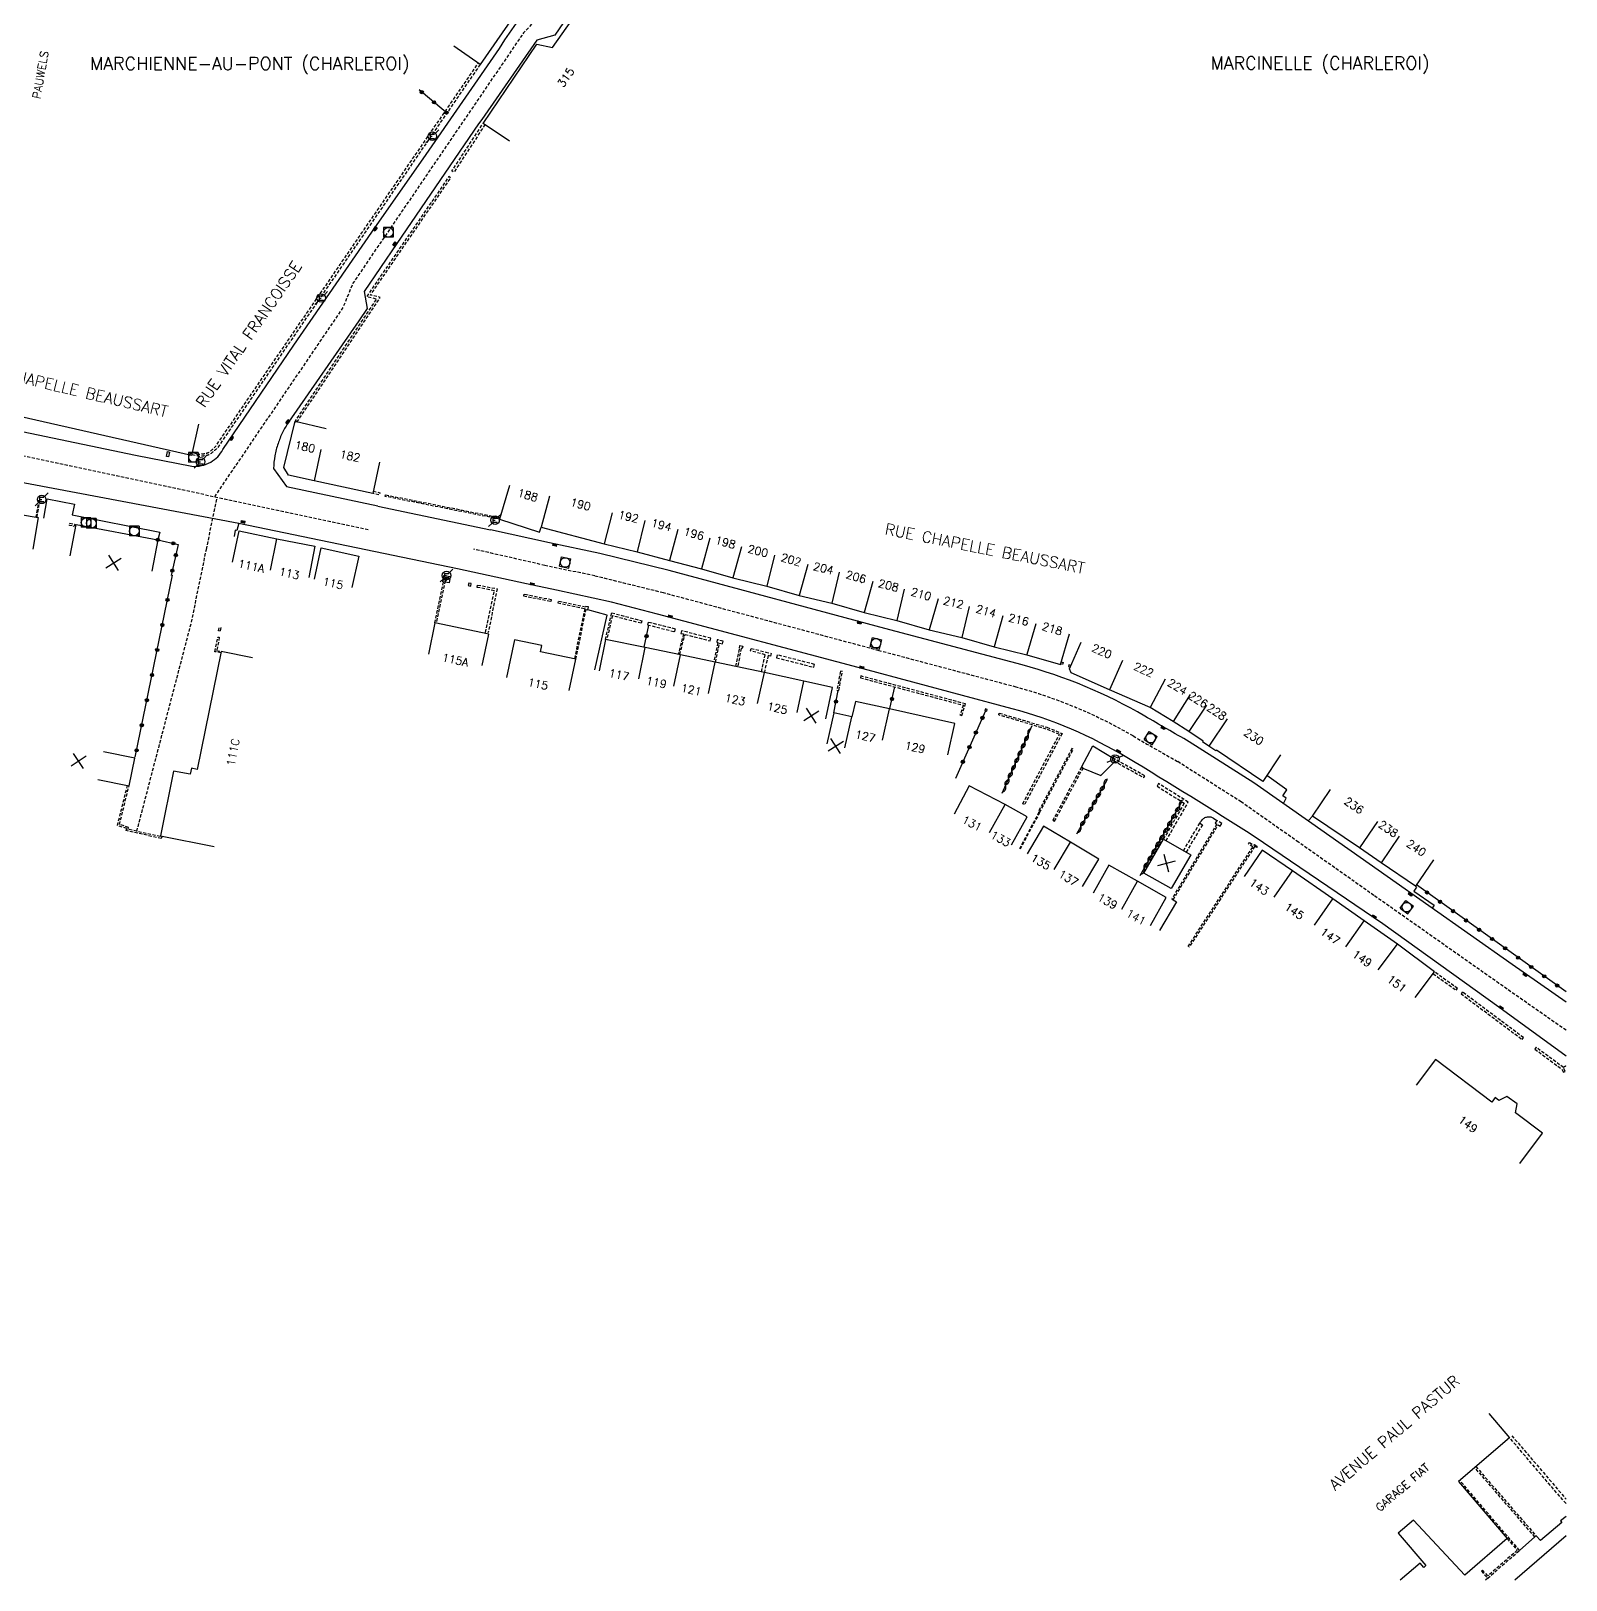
# Model space of a CAD drawing. Header units: millimetres. Extents: x 153000 to 154000, y 121000 to 121988.
# Drawn here: x 153760.2 to 154000, y 121000 to 121241.9 of the extents above; entities that cross this region are included whole.
import ezdxf
from ezdxf.enums import TextEntityAlignment as Align

# ---------------------------------------------------------------- set-up
doc = ezdxf.new("R2010")
doc.units = ezdxf.units.MM
doc.linetypes.add('DASHED', pattern=[0.75, 0.5, -0.25])
doc.layers.get('0').update_dxf_attribs({"linetype": 'CONTINUOUS'})
for name, color, linetype in [('W0001', 6, 'DASHED'), ('W0008', 7, 'CONTINUOUS'), ('W0017', 7, 'CONTINUOUS'), ('W0100', 7, 'CONTINUOUS'), ('W0112', 1, 'DASHED'), ('W0211', 2, 'CONTINUOUS'), ('W0310', 3, 'CONTINUOUS'), ('W0322', 7, 'CONTINUOUS'), ('W0334', 7, 'CONTINUOUS'), ('W0400', 7, 'CONTINUOUS'), ('W0420', 7, 'CONTINUOUS'), ('W0471', 7, 'CONTINUOUS'), ('W0980', 7, 'CONTINUOUS'), ('W0984', 7, 'CONTINUOUS'), ('W0989', 7, 'CONTINUOUS'), ('W0991', 7, 'CONTINUOUS'), ('W1102', 7, 'CONTINUOUS')]:
    doc.layers.add(name, color=color, linetype=linetype)
doc.styles.get("Standard").update_dxf_attribs({"font": 'romans.shx', "width": 0.85})

# ---------------------------------------------------------------- blocks, each defined once
blk = doc.blocks.new('t991o')
at = {"color": 0, "linetype": 'Continuous'}
for p, q in [((-1, 1), (1, -1)), ((-1, -1), (1, 1))]:
    blk.add_line(p, q, dxfattribs=at)
blk = doc.blocks.new('t322o')
at = {"color": 0, "linetype": 'Continuous'}
for radius in [0.25, 0.15]:
    blk.add_circle((0, 0), radius, dxfattribs=at)
blk = doc.blocks.new('t310o')
at = {"color": 0, "linetype": 'Continuous'}
for centre, start, end in [((-0.5, 0.38), 216.8699, 323.1304), ((0.5, -0.37), 36.8699, 143.1303)]:
    blk.add_arc(centre, 0.625, start, end, dxfattribs=at)
blk = doc.blocks.new('T400')
for p, q in [((-0.15, 0.3), (0.15, 0.3)), ((-0.15, -0.25), (-0.15, 0.3)), ((-0.15, 0.15), (0.15, 0.15)), ((-0.15, 0), (0.15, 0)), ((0.15, 0.3), (0.15, -0.25)), ((-0.15, -0.15), (0.15, -0.15)), ((-0.15, -0.25), (-0.15, -0.3)), ((-0.15, -0.3), (0.15, -0.3)), ((0.15, -0.3), (0.15, -0.25))]:
    blk.add_line(p, q)
blk = doc.blocks.new('T420')
for p, q in [((0.75, 0.75), (-0.75, 0.75)), ((-0.75, 0.75), (-0.75, -0.75)), ((0.75, 0.75), (0.75, -0.75)), ((0.75, -0.75), (-0.75, -0.75))]:
    blk.add_line(p, q)
blk.add_ellipse((0, 0), major_axis=(-0.53, 0.53), ratio=1, start_param=3.926991, end_param=10.210176)
blk = doc.blocks.new('T471')
for p, q in [((-0.333334, 0.333334), (-0.333334, -0.333334)), ((-0.333334, 0.333334), (0.333334, 0.333334)), ((-0.333334, 0), (0, 0)), ((0.500001, 0.500001), (1.000002, 1.000002)), ((-0.500001, -0.500001), (-1.000002, -1.000002)), ((-0.333334, -0.333334), (0.333334, -0.333334))]:
    blk.add_line(p, q)
blk.add_ellipse((0, 0), major_axis=(0.471405, 0.471405), ratio=1, start_param=5.4977871438, end_param=11.780972451)
blk = doc.blocks.new('t112o')
at = {"color": 0, "linetype": 'Continuous'}
for p, q in [((-0.5, 0.5), (0.5, 0.5)), ((-0.5, -0.5), (-0.5, 0.5)), ((0.5, 0.5), (0.5, -0.5)), ((0.5, -0.5), (-0.5, -0.5))]:
    blk.add_line(p, q, dxfattribs=at)

msp = doc.modelspace()

# ---------------------------------------------------------------- linework, layer by layer
at = {"layer": 'W0001', "flags": 128}
for points in [[(153812.9, 121164.01), (153763.7, 121174.53), (153700.06, 121187.91), (153670.99, 121194.55), (153652.34, 121199.36), (153628.05, 121207.27), (153607.13, 121215.36), (153587.25, 121225.28), (153567.5, 121236.37), (153548.93, 121249.08), (153495.98, 121286.98), (153456.96, 121314.41), (153450.35, 121319.76), (153445.21, 121325.64), (153440.72, 121332.85), (153392.46, 121415.94), (153342.32, 121501.73), (153334.81, 121513.8), (153328.32, 121524.57), (153320.88, 121532.78), (153312.24, 121539.92), (153299.86, 121547.35), (153289.5, 121551.76), (153278.56, 121554.93), (153245.38, 121560.12), (153199.29, 121566.83), (153173.86, 121570.64)], [(154000, 121413.85), (153939.9, 121374.06), (153928.39, 121366.29), (153919.5, 121359.45), (153913.28, 121352.16), (153906.35, 121342.25), (153876.1, 121297.31), (153842.94, 121247.72), (153837.14, 121241.6), (153810.5, 121202.52), (153808.96, 121198.74), (153788.85, 121169.15)]]:
    msp.add_lwpolyline(points, dxfattribs=at)
at = {"layer": 'W0001'}
msp.add_lwpolyline([(153776.75, 121116.92), (153785.29, 121149.58), (153787.62, 121160.95), (153789.31, 121169.05)], dxfattribs=at)
msp.add_lwpolyline([(154000, 121085.85), (153989.53, 121093.17), (153969.99, 121106.91), (153958.22, 121115.22), (153949.26, 121121.51), (153939.3, 121127.83, -0.002662), (153932.38, 121131.81, 0.065974), (153914.1, 121139.44), (153892.69, 121145.13), (153859, 121154.16), (153848.29, 121156.8), (153840.5, 121158.45), (153829.42, 121160.97)], format="xyb", dxfattribs=at)
at = {"layer": 'W0008', "flags": 128}
for points in [[(153743.57, 121182.55), (153776.57, 121175.67), (153785.32, 121173.94, 0.077489), (153786.86, 121174.03, 0.077489), (153788.3, 121174.58, 0.069512), (153789.39, 121175.43, 0.069512), (153790.21, 121176.55), (153801.26, 121192.83), (153813.47, 121210.51), (153821.95, 121222.62), (153833.39, 121239.17), (153834.25, 121240.53), (153838.97, 121247.37)], [(153846.88, 121248.38), (153842.07, 121241.25), (153839.24, 121240.46), (153830.66, 121228.1), (153830.11, 121227.4), (153817.39, 121208.74), (153812.24, 121201.24), (153812.73, 121198.55), (153811.43, 121196.66), (153800.43, 121180.8, 0.033209), (153799.51, 121179.19, 0.033209), (153798.81, 121177.48, 0.035495), (153798.32, 121175.56, 0.035495), (153798.1, 121173.59), (153800.12, 121170.8), (153814.39, 121167.73)], [(153735.68, 121147.5), (153740.14, 121171, -0.082122), (153740.75, 121172.27, -0.082122), (153741.73, 121173.27, -0.096174), (153743.21, 121173.96, -0.096174), (153744.85, 121174.05), (153774.45, 121168.47), (153792.68, 121165.07), (153812.51, 121160.95)]]:
    msp.add_lwpolyline(points, format="xyb", dxfattribs=at)
for points in [[(153814.39, 121167.71), (153831.99, 121164.02)], [(153826.85, 121157.93), (153812.5, 121160.89)]]:
    msp.add_lwpolyline(points, dxfattribs=at)
at = {"layer": 'W0008'}
for points in [[(154000, 121090.24), (153991.6, 121096.12), (153972.06, 121109.85), (153960.29, 121118.17), (153951.26, 121124.5), (153941.15, 121130.91, -0.002691), (153934.19, 121134.92, 0.065996), (153915.03, 121142.91), (153893.62, 121148.61), (153859.9, 121157.65), (153849.09, 121160.31), (153841.24, 121161.97), (153831.99, 121164.02)], [(154000, 121081.79), (153989.5, 121089.45), (153971.38, 121102.46), (153951.31, 121116.12, 0.006082), (153931.42, 121128.44, 0.07048), (153913.51, 121136.05), (153890.23, 121142.28), (153858.1, 121150.84), (153850.9, 121152.69), (153842.33, 121154.59), (153837.61, 121155.57), (153826.85, 121157.93)]]:
    msp.add_lwpolyline(points, format="xyb", dxfattribs=at)
msp.add_lwpolyline([(154000, 121006.89), (153992.01, 121000)], dxfattribs=at)
at = {"layer": 'W0017', "flags": 128}
for points in [[(153762.21, 121165.82), (153762.76, 121168.83), (153767.01, 121168.01), (153766.66, 121166.37), (153780.33, 121163.64), (153780.02, 121162.45)], [(153792.68, 121165.07), (153792.4, 121163.88), (153792.1, 121163.94), (153791.94, 121162.96)]]:
    msp.add_lwpolyline(points, dxfattribs=at)
at = {"layer": 'W0100', "flags": 128}
for points in [[(153846.93, 121269.85), (153851.07, 121267.05), (153848.3, 121262.93), (153845.85, 121259.26), (153843.56, 121255.89), (153839.37, 121249.68), (153830.38, 121236.68), (153826.27, 121239.52)], [(153834.98, 121224.68), (153830.84, 121227.48), (153839.22, 121239.84), (153841.67, 121239.33), (153847.71, 121247.9), (153851.8, 121245.02)], [(153786.39, 121180.49), (153785.28, 121175.62), (153713.44, 121191.92), (153714.36, 121194.87), (153715.44, 121199.75), (153712.02, 121200.51), (153710.34, 121192.91), (153713.53, 121192.2)], [(153814.66, 121174.56), (153813.6, 121169.67), (153804.43, 121171.64), (153800.45, 121172.55), (153799.74, 121173.72), (153801.46, 121181), (153806.33, 121179.84)], [(153755.3, 121161.9), (153756.14, 121166.83), (153761.34, 121165.94), (153760.5, 121161.01)], [(153766.34, 121159.94), (153767.26, 121164.85), (153780.02, 121162.45), (153779.09, 121157.54)], [(153791.69, 121158.98), (153792.73, 121163.87), (153798.63, 121162.62), (153804.57, 121161.45), (153803.6, 121156.54)], [(153804.48, 121156.29), (153805.53, 121161.18), (153811.41, 121159.91), (153810.36, 121155.02)], [(153794.83, 121144.01), (153789.93, 121145.01), (153786.19, 121126.58), (153785.29, 121126.78), (153785.09, 121125.87), (153782.47, 121126.34), (153780.47, 121116.21), (153788.85, 121114.55)], [(153770.65, 121125.04), (153775.54, 121124.03), (153776.43, 121128.34), (153771.54, 121129.35)]]:
    msp.add_lwpolyline(points, dxfattribs=at)
msp.add_lwpolyline([(153781.38, 121175.46), (153781.54, 121176.23), (153781.84, 121176.16), (153781.68, 121175.4)], close=True, dxfattribs=at)
at = {"layer": 'W0100'}
for points in [[(153834.94, 121170.91), (153833.4, 121165.68), (153839.66, 121163.66), (153839.91, 121164.43), (153849.75, 121161.84), (153854.91, 121160.59), (153859.97, 121159.23), (153864.97, 121157.9), (153869.85, 121156.53), (153875.15, 121155.22), (153880.2, 121153.77), (153885.29, 121152.54), (153890.35, 121151.1), (153895.45, 121149.86), (153900.52, 121148.41), (153905.62, 121147.19), (153910.66, 121145.76), (153915.78, 121144.51), (153921.04, 121142.98), (153922.44, 121147.78)], [(153830.72, 121142.8), (153831.75, 121147.69), (153823.32, 121149.48), (153822.29, 121144.58)], [(153844.31, 121138.91), (153845.34, 121143.81), (153839.82, 121144.96), (153840.03, 121145.93), (153835.75, 121146.83), (153834.52, 121140.96)], [(153884.37, 121134.5), (153885.43, 121139.39), (153880.95, 121140.36), (153874.81, 121141.74), (153870.34, 121142.67), (153867.08, 121143.35), (153861.68, 121144.5), (153856.18, 121145.63), (153849.96, 121146.88), (153848.98, 121141.98)], [(153955.41, 121128.88), (153952.63, 121124.73), (153945.38, 121129.59), (153945.32, 121129.48), (153944.2, 121130.23), (153943.24, 121130.88), (153943.3, 121130.99), (153941.06, 121132.49), (153938.61, 121134.05), (153935.03, 121136.26), (153928.71, 121139.04), (153922.71, 121141.65), (153922.45, 121142.31), (153924.25, 121146.44)], [(153903.42, 121128.88), (153904.52, 121133.76), (153894.31, 121136.05), (153888.99, 121137.21), (153888.45, 121134.81), (153885.61, 121135.45), (153884.51, 121130.57)], [(153913.37, 121114.82), (153915.82, 121119.18), (153912.37, 121121.12), (153906.76, 121124.03), (153904.45, 121119.6)], [(153979.3, 121112.49), (153976.49, 121108.36), (153971.11, 121112.02), (153967.72, 121114.34), (153960.42, 121119.3), (153963.23, 121123.44)], [(153924.47, 121108.3), (153927.03, 121112.59), (153922.59, 121115.25), (153918.38, 121117.72), (153915.85, 121113.4)], [(153976.45, 121090.97), (153979.44, 121094.97), (153973.65, 121099.31), (153968.49, 121102.95), (153963.56, 121106.38), (153957.26, 121110.74), (153952.56, 121113.99), (153949.72, 121109.87)], [(153935.08, 121102.23), (153937.55, 121106.58), (153933.05, 121109.14), (153928.57, 121111.62), (153926.15, 121107.24)], [(153992.81, 121065.07), (153996.35, 121069.78), (153992.13, 121072.95), (153992.36, 121074.35), (153990.73, 121075.53), (153989.53, 121074.91), (153988.94, 121075.36), (153988.4, 121074.65), (153979.59, 121081.29), (153976.58, 121077.3)], [(153987.94, 121026.01), (153991.18, 121022.22), (153983.21, 121015.39), (153990.83, 121006.5), (153984.2, 121000.74), (153976.15, 121009.34), (153973.78, 121007.31), (153978.1, 121002.27), (153977.77, 121001.96), (153977.2, 121002.65), (153974.1, 121000)]]:
    msp.add_lwpolyline(points, dxfattribs=at)
msp.add_lwpolyline([(153937.11, 121115.69), (153941.37, 121113.25), (153938.3, 121107.97), (153934.03, 121110.41)], close=True, dxfattribs=at)
at = {"layer": 'W0112', "flags": 128}
for points in [[(153785.39, 121176.07), (153786.45, 121175.85, -0.008942), (153786.55, 121175.83, 0.069401), (153786.76, 121175.83, 0.021664), (153787.65, 121175.99, 0.101077), (153788.08, 121176.17, 0.04773), (153788.98, 121176.96), (153789.1, 121177.09), (153800.29, 121193.45), (153812.28, 121210.92), (153824.95, 121229.39), (153830.09, 121236.88)], [(153830.38, 121236.68), (153825.24, 121229.19), (153812.57, 121210.71), (153800.58, 121193.25), (153789.38, 121176.86), (153789.24, 121176.72, -0.04773), (153788.28, 121175.88, -0.101077), (153787.73, 121175.64, -0.021664), (153786.8, 121175.48, -0.069401), (153786.51, 121175.48, -0.021569), (153786.47, 121175.49, 0.008942), (153786.38, 121175.51), (153785.32, 121175.72)]]:
    msp.add_lwpolyline(points, format="xyb", dxfattribs=at)
for points in [[(153831.14, 121227.29), (153826.28, 121219.86), (153825.98, 121220.06), (153830.84, 121227.48)], [(153813.67, 121170.02), (153814.72, 121169.81), (153814.65, 121169.46), (153813.6, 121169.67)]]:
    msp.add_lwpolyline(points, dxfattribs=at)
for points in [[(153801.76, 121180.8), (153814.78, 121200.3), (153813.25, 121200.68), (153825.8, 121218.97), (153825.5, 121219.17), (153812.66, 121200.46), (153814.21, 121200.08), (153801.46, 121181)], [(153761.18, 121165.99), (153761.46, 121167.71), (153761.61, 121168.7), (153761.43, 121168.72), (153761.27, 121167.74), (153761, 121166.02)], [(153766.29, 121165.04), (153767.06, 121164.89), (153766.99, 121164.54), (153766.22, 121164.69)]]:
    msp.add_lwpolyline(points, close=True, dxfattribs=at)
at = {"layer": 'W0112'}
for points in [[(153833.4, 121165.68), (153815.57, 121169.22), (153815.62, 121169.47), (153833.44, 121165.92)], [(153823.32, 121149.48), (153824.71, 121156.1), (153824.79, 121156.48), (153825.16, 121156.41), (153825.08, 121156.02), (153824.9, 121156.06), (153823.52, 121149.43)], [(153831.23, 121147.98), (153832.61, 121154.5), (153829.91, 121155.02), (153829.99, 121155.39), (153833.06, 121154.8), (153831.6, 121147.9)], [(153845.34, 121143.81), (153846.93, 121151.58), (153847.2, 121151.53), (153847.31, 121151.96), (153846.88, 121152.05), (153846.85, 121151.92), (153842.56, 121152.83), (153842.51, 121152.6), (153846.71, 121151.71), (153845.1, 121143.85)], [(153849.96, 121146.88), (153850.93, 121151.04), (153855.65, 121149.82), (153855.55, 121149.41), (153851.03, 121150.58), (153850.16, 121146.84)], [(153789.88, 121144.79), (153788.92, 121144.98), (153789.4, 121147.27), (153789.64, 121147.22), (153789.22, 121145.18), (153789.93, 121145.03), (153789.93, 121145.01)], [(153789.88, 121148.75), (153789.77, 121148.18), (153789.52, 121148.22), (153789.64, 121148.8)], [(153861.57, 121144.52), (153862.38, 121147.68), (153866.33, 121146.66), (153866.43, 121147.07), (153861.84, 121148.25), (153861.74, 121147.84), (153862.15, 121147.74), (153861.33, 121144.57)], [(153867.13, 121143.34), (153867.76, 121146.33), (153868.22, 121146.22), (153868.32, 121146.63), (153867.43, 121146.85), (153867.33, 121146.44), (153867.53, 121146.39), (153866.89, 121143.39)], [(153870.34, 121142.67), (153870.94, 121145.53), (153870.88, 121145.54), (153870.97, 121145.95), (153871.39, 121145.86), (153871.3, 121145.45), (153871.17, 121145.48), (153870.58, 121142.62)], [(153874.34, 121141.84), (153874.92, 121144.51), (153872.61, 121145.1), (153872.72, 121145.5), (153875.01, 121144.92), (153875.86, 121144.7), (153875.75, 121144.26), (153875.35, 121144.36), (153874.78, 121141.75)], [(153921.15, 121143.38), (153921.45, 121143.27), (153921.35, 121142.99), (153921.07, 121143.09)], [(153922.67, 121142.82), (153922.36, 121142.93), (153922.26, 121142.65), (153922.55, 121142.54)], [(153917.77, 121119.86), (153923.02, 121129.73), (153922.81, 121129.85), (153917.56, 121119.97), (153917.67, 121119.91), (153914.58, 121114.13)], [(153780.72, 121116.16), (153780.55, 121115.8), (153775.11, 121117.04), (153775.18, 121117.37), (153773.73, 121117.82), (153775.3, 121124.08)], [(153780.47, 121116.21), (153780.41, 121116.09), (153775.4, 121117.23), (153775.47, 121117.54), (153774.03, 121117.99), (153775.54, 121124.03)], [(153937.52, 121115.45), (153941, 121121.48), (153936.36, 121124.37), (153936.11, 121123.97), (153940.36, 121121.31), (153937.11, 121115.69)], [(153917.77, 121119.86), (153914.68, 121114.07)], [(153940.25, 121113.9), (153942.79, 121118.2), (153943.2, 121117.95), (153940.66, 121113.66)], [(153940.97, 121098.95), (153951.08, 121114.5), (153950.39, 121114.96), (153950.54, 121115.2), (153951.24, 121114.74), (153951.32, 121114.86), (153951.77, 121114.55), (153951.65, 121114.39), (153951.37, 121114.58), (153941.14, 121098.85)], [(153979.24, 121094.68), (153982.86, 121092.1), (153983.06, 121092.38), (153979.44, 121094.97)], [(154000, 121011.93), (153991.18, 121022.22)], [(153991.53, 121022.54), (154000, 121012.65)], [(153985.92, 121017.72), (153995.33, 121006.88), (153995.14, 121006.72), (153985.74, 121017.56)], [(153990.78, 121006.46), (153992.39, 121004.65), (153987.78, 121000.63), (153986.97, 121001.54), (153986.79, 121001.37), (153987.76, 121000.28), (153992.74, 121004.63), (153983.4, 121015.56)]]:
    msp.add_lwpolyline(points, dxfattribs=at)
for points in [[(153828.9, 121155.23), (153828.98, 121155.6), (153828.61, 121155.68), (153828.53, 121155.31)], [(153841.49, 121152.83), (153841.54, 121153.06), (153837.21, 121153.94), (153837.16, 121153.71)], [(153860.76, 121148.1), (153860.87, 121148.5), (153856.64, 121149.59), (153856.53, 121149.18)], [(153882.48, 121142.55), (153882.6, 121142.99), (153876.77, 121144.48), (153876.66, 121144.04)], [(153886.1, 121138.98), (153886.4, 121138.92), (153886.96, 121141.86), (153886.67, 121141.92)], [(153905.33, 121135.11), (153905.6, 121135.02), (153906.22, 121136.82), (153889.84, 121141.18), (153889.77, 121140.91), (153905.86, 121136.62)], [(153909.32, 121136.05), (153909.23, 121135.76), (153909.52, 121135.67), (153909.6, 121135.96)], [(153911.47, 121135.39), (153918.92, 121133.17), (153921.29, 121132.21), (153915.41, 121121.1), (153915.14, 121121.24), (153920.87, 121132.06), (153918.82, 121132.89), (153911.38, 121135.1)], [(153929.36, 121127.93), (153934.04, 121125.32), (153934.19, 121125.58), (153929.51, 121128.19)], [(153924.29, 121126.95), (153919.84, 121118.65), (153920.1, 121118.51), (153924.55, 121126.81)], [(153945.66, 121117.92), (153945.95, 121117.73), (153946.22, 121118.13), (153945.48, 121118.62), (153945.21, 121118.21), (153945.45, 121118.06), (153938.43, 121106.37), (153938.64, 121106.24)], [(153983.6, 121091.56), (153993.14, 121084.43), (153993.35, 121084.71), (153983.81, 121091.84)], [(153999.88, 121079.44), (153999.6, 121080.03), (153995.34, 121083.19), (153995.13, 121082.91), (153999.32, 121079.8), (153999.56, 121079.29)]]:
    msp.add_lwpolyline(points, close=True, dxfattribs=at)
at = {"layer": 'W0211'}
msp.add_lwpolyline([(153924.54, 121126.8), (153927.36, 121125.65), (153929.51, 121127.84)], dxfattribs=at)
at = {"layer": 'W0310'}
for points in [[(153911.92, 121122.88), (153916.62, 121133.45)], [(153923.6, 121116.55), (153928.32, 121124.99)], [(153933.48, 121110.01), (153940, 121121.54)]]:
    msp.add_lwpolyline(points, dxfattribs=at)
at = {"layer": 'W0322', "flags": 128}
for points in [[(153825.11, 121229.16), (153824.7, 121229.5), (153820.86, 121232.7)], [(153780.02, 121162.45), (153783.23, 121161.72), (153782.11, 121156.85)], [(153776.49, 121128.49), (153782.33, 121156.92)]]:
    msp.add_lwpolyline(points, dxfattribs=at)
at = {"layer": 'W0322'}
for points in [[(153855.99, 121145.67), (153856.75, 121149.12)], [(153885.61, 121135.45), (153886.32, 121138.94)], [(153894.36, 121136.13), (153895.17, 121139.47)], [(153909.32, 121135.73), (153904.61, 121125.15)], [(154000, 121091.84), (153976.62, 121108.56)]]:
    msp.add_lwpolyline(points, dxfattribs=at)
at = {"layer": 'W0334'}
for points in [[(153848.29, 121142.12), (153850.2, 121150.66), (153847.2, 121151.53)], [(153924.29, 121126.95), (153926.06, 121130.3), (153929.51, 121128.19)], [(153955.85, 121121.29), (153956.28, 121122.08), (153955.75, 121122.45), (153956.39, 121123.41), (153953.25, 121125.66)], [(153960.42, 121119.3), (153959.82, 121118.64)], [(153938.64, 121106.24), (153939.18, 121105.92), (153936.5, 121101.45)], [(153976.49, 121108.36), (153976.63, 121108.2), (153976.21, 121107.59), (153979.41, 121105.37), (153979.1, 121104.9)], [(154000, 121080.22), (153999.94, 121080.27), (153999.6, 121080.03)], [(154000, 121009.94), (153999.13, 121009.23), (153999.33, 121008.98), (153996.03, 121006.17), (153995.33, 121006.88)], [(153995.14, 121006.72), (153992.74, 121004.63)], [(153987.76, 121000.28), (153987.43, 121000)]]:
    msp.add_lwpolyline(points, dxfattribs=at)
at = {"layer": 'W0334', "flags": 128}
msp.add_lwpolyline([(153942.79, 121118.2, -0.071465), (153943.39, 121118.92, -0.112162), (153943.83, 121119.16, -0.113802), (153944.52, 121119.17, -0.034091), (153944.94, 121118.97), (153945.48, 121118.62)], format="xyb", dxfattribs=at)
at = {"layer": 'W1102'}
for p, q in [((153841.19, 121169.27), (153839.91, 121164.43)), ((153851.02, 121166.68), (153849.75, 121161.84)), ((153856.08, 121165.45), (153854.91, 121160.59)), ((153861.27, 121164.06), (153859.97, 121159.23)), ((153866.26, 121162.73), (153864.97, 121157.9)), ((153871.2, 121161.35), (153869.85, 121156.53)), ((153876.35, 121160.07), (153875.15, 121155.22)), ((153881.58, 121158.58), (153880.2, 121153.77)), ((153886.47, 121157.4), (153885.29, 121152.54)), ((153891.72, 121155.92), (153890.35, 121151.1)), ((153896.63, 121154.72), (153895.45, 121149.86)), ((153901.9, 121153.22), (153900.52, 121148.41)), ((153906.78, 121152.05), (153905.62, 121147.19)), ((153912.02, 121150.57), (153910.66, 121145.76)), ((153917.19, 121149.31), (153915.77, 121144.52)), ((153855.17, 121140.74), (153856.18, 121145.63)), ((153860.64, 121139.61), (153861.68, 121144.5)), ((153866.06, 121138.46), (153867.08, 121143.35)), ((153930.72, 121143.62), (153928.71, 121139.04)), ((153873.71, 121136.86), (153874.81, 121141.74)), ((153879.89, 121135.47), (153880.95, 121140.36)), ((153941.28, 121138.27), (153938.61, 121134.05)), ((153893.21, 121131.18), (153894.31, 121136.05)), ((153943.85, 121136.64), (153941.06, 121132.49)), ((153887.36, 121129.94), (153888.45, 121134.81)), ((153947.07, 121134.48), (153944.2, 121130.23)), ((153909.92, 121116.75), (153912.37, 121121.12)), ((153970.54, 121118.47), (153967.72, 121114.34)), ((153973.93, 121116.16), (153971.11, 121112.02)), ((153920.03, 121110.95), (153922.59, 121115.25)), ((153930.59, 121104.79), (153933.05, 121109.14)), ((153954.42, 121106.63), (153957.26, 121110.74)), ((153960.7, 121102.28), (153963.56, 121106.38)), ((153965.61, 121098.86), (153968.49, 121102.95)), ((153970.65, 121095.31), (153973.65, 121099.31))]:
    msp.add_line(p, q, dxfattribs=at)
at = {"layer": 'W1102', "flags": 128}
for points in [[(153805.51, 121176.53), (153804.43, 121171.64)], [(153797.63, 121157.72), (153798.63, 121162.62)], [(153937.36, 121140.7), (153935.03, 121136.26)]]:
    msp.add_lwpolyline(points, dxfattribs=at)

# ---------------------------------------------------------------- block references
at = {"layer": 'W0112', "rotation": 170.0437526647056}
msp.add_blockref('t112o', (153825.11, 121156.31), dxfattribs=at)
at = {"layer": 'W0310'}
for p, rotation in [((153915.98, 121132.02), 66.0503287267382), ((153914.97, 121129.73), 66.0503287267382), ((153915.47, 121130.87), 66.0503287267382), ((153913.95, 121127.45), 66.0503287267382), ((153914.46, 121128.59), 66.0503287267382), ((153912.94, 121125.16), 66.0503287267382), ((153913.45, 121126.3), 66.0503287267382), ((153912.43, 121124.02), 66.0503287267382), ((153926.65, 121122), 60.82550683934191), ((153927.26, 121123.1), 60.82550683934191), ((153927.87, 121124.19), 60.82550683934191), ((153925.43, 121119.82), 60.82550683934191), ((153926.04, 121120.91), 60.82550683934191), ((153939.02, 121119.81), 60.50972302577289), ((153939.64, 121120.9), 60.50972302577289), ((153924.21, 121117.64), 60.82550683934191), ((153924.82, 121118.73), 60.82550683934191), ((153937.79, 121117.63), 60.50972302577289), ((153938.41, 121118.72), 60.50972302577289), ((153936.56, 121115.45), 60.50972302577289), ((153937.18, 121116.54), 60.50972302577289), ((153935.33, 121113.28), 60.50972302577289), ((153935.94, 121114.37), 60.50972302577289), ((153934.1, 121111.1), 60.50972302577289), ((153934.71, 121112.19), 60.50972302577289)]:
    msp.add_blockref('t310o', p, dxfattribs=dict(at, rotation=rotation))
at = {"layer": 'W0322'}
for p, rotation in [((153821.26, 121232.36), 140.2471154006557), ((153823.18, 121230.76), 140.2471154006557), ((153825.11, 121229.16), 140.2471154006557), ((153780.02, 121162.45), 347.1657768143414), ((153782.45, 121161.9), 347.1657768143414), ((153782.85, 121160.06), 257.1657768143415), ((153782.29, 121157.62), 257.1657768143415), ((153781.54, 121153.08), 78.39580627352306), ((153780.74, 121149.16), 78.39580627352306), ((153856.38, 121147.41), 77.6018940657567), ((153779.94, 121145.25), 78.39580627352306), ((153779.13, 121141.33), 78.39580627352306), ((153778.33, 121137.41), 78.39580627352306), ((153894.72, 121137.6), 76.48680892682279), ((153885.96, 121137.19), 78.46638699327272), ((153777.52, 121133.49), 78.39580627352306), ((153907.82, 121132.36), 245.985707509403), ((153908.84, 121134.64), 245.985707509403), ((153906.81, 121130.08), 245.985707509403), ((153776.72, 121129.57), 78.39580627352306), ((153905.79, 121127.79), 245.985707509403), ((153978.28, 121107.37), 144.429248260575), ((153980.32, 121105.92), 144.429248260575), ((153982.35, 121104.46), 144.429248260575), ((153984.38, 121103.01), 144.429248260575), ((153986.42, 121101.55), 144.429248260575), ((153988.45, 121100.1), 144.429248260575), ((153990.48, 121098.65), 144.429248260575), ((153992.52, 121097.19), 144.429248260575), ((153994.55, 121095.74), 144.429248260575), ((153996.58, 121094.28), 144.429248260575), ((153998.62, 121092.83), 144.429248260575)]:
    msp.add_blockref('t322o', p, dxfattribs=dict(at, rotation=rotation))
at = {"layer": 'W0400'}
for p, rotation in [((153814.01, 121211.02), 325.5999475786683), ((153817.04, 121208.63), 145.4177910831363), ((153800.32, 121180.86), 143.4822225270619), ((153791.55, 121178.28), 145.9954285874944), ((153793.36, 121165.24), 79.69490790333094), ((153842.06, 121161.63), 78.194948966113), ((153838.51, 121155.55), 258.2515897618101), ((153860.06, 121150.49), 255.086619181922), ((153889.62, 121149.51), 255.106511090082), ((153889.96, 121142.53), 255.005257144111), ((153937.04, 121133.08), 240.10315495007), ((153930.09, 121129.4), 240.0497830180007), ((153975.67, 121107.11), 235.0109615457833), ((153970.02, 121103.59), 235.6290670008048), ((153993.58, 121094.54), 235.03279940781), ((153989.88, 121089.37), 233.872425616703)]:
    msp.add_blockref('T400', p, dxfattribs=dict(at, rotation=rotation))
at = {"layer": 'W0420'}
for p in [(153816.03, 121210.47), (153785.6, 121175.34), (153768.83, 121165.15), (153769.64, 121165.03), (153776.35, 121163.82)]:
    msp.add_blockref('T420', p, dxfattribs=at)
for p, rotation in [((153843.66, 121158.91), 167.479901351775), ((153892.21, 121146.3), 165.005257144111), ((153935.12, 121131.48), 148.220003651282), ((153975.13, 121105.08), 144.3304933725)]:
    msp.add_blockref('T420', p, dxfattribs=dict(at, rotation=rotation))
at = {"layer": 'W0471'}
for p in [(153822.91, 121225.47), (153805.56, 121200.21), (153786.71, 121174.65), (153761.89, 121168.76), (153832.71, 121165.52), (153825.14, 121156.87)]:
    msp.add_blockref('T471', p, dxfattribs=at)
at = {"layer": 'W0471', "rotation": 338.261586585494}
msp.add_blockref('T471', (153929.55, 121128.22), dxfattribs=at)
at = {"layer": 'W0991'}
for p, rotation in [((153773.09, 121158.85), 347.2835280109992), ((153882.12, 121134.99), 77.79321863952437), ((153885.93, 121130.25), 77.33335229688062), ((153767.66, 121127.91), 78.336419566833), ((153937.61, 121111.93), 59.82945762379177)]:
    msp.add_blockref('t991o', p, dxfattribs=dict(at, rotation=rotation))

# ---------------------------------------------------------------- texts
at = {"layer": 'W0980'}
for s, p in [('MARCHIENNE-AU-PONT (CHARLEROI)', (153794.39, 121236.7)), ('MARCINELLE (CHARLEROI)', (153961.57, 121236.76))]:
    msp.add_text(s, height=2, dxfattribs=at).set_placement(p, align=Align.MIDDLE)
at = {"layer": 'W0984'}
for s, rotation, p in [('PAUWELS', 80.2121, (153761.7, 121235.06)), ('GARAGE FIAT', 40.5957, (153974.46, 121014.46))]:
    msp.add_text(s, height=1.25, rotation=rotation, dxfattribs=at).set_placement(p, align=Align.MIDDLE)
at = {"layer": 'W0989'}
for s, rotation, p in [('RUE VITAL FRANCOISSE', 55.4373, (153794.24, 121194.56)), ('RUE CHAPELLE BEAUSSART', 346.6746, (153766.13, 121186.09)), ('RUE CHAPELLE BEAUSSART', 348.7597, (153909.23, 121161.09)), ('AVENUE PAUL PASTUR', 40.7642, (153973.18, 121023.02))]:
    msp.add_text(s, height=1.75, rotation=rotation, dxfattribs=at).set_placement(p, align=Align.MIDDLE)
at = {"layer": 'W0991'}
for s, rotation, p in [('315', 55.9928, (153843.76, 121234.66)), ('180', 347.8488, (153803.01, 121176.98)), ('182', 347.8488, (153810.07, 121175.54)), ('188', 343.5204, (153837.82, 121169.42)), ('190', 345.2304, (153846.08, 121167.98)), ('192', 346.4172, (153853.56, 121166.06)), ('194', 344.9678, (153858.7, 121164.75)), ('196', 345.042, (153863.78, 121163.39)), ('198', 344.3678, (153868.71, 121162.04)), ('111A', 347.8488, (153794.64, 121158.35)), ('200', 346.0917, (153873.78, 121160.71)), ('202', 344.0218, (153878.96, 121159.33)), ('113', 347.8488, (153800.56, 121157.2)), ('204', 346.3936, (153884.02, 121157.99)), ('206', 344.1242, (153889.1, 121156.66)), ('115', 347.8488, (153807.42, 121155.65)), ('208', 346.3339, (153894.18, 121155.32)), ('210', 343.9774, (153899.26, 121153.97)), ('212', 346.5552, (153904.33, 121152.64)), ('214', 344.1717, (153909.41, 121151.31)), ('216', 346.331, (153914.5, 121149.97)), ('218', 343.7336, (153919.75, 121148.56)), ('220', 336.475, (153927.48, 121145.03)), ('115A', 348.0651, (153826.5, 121143.69)), ('222', 336.2641, (153934.04, 121142.16)), ('115', 348.1877, (153839.42, 121139.94)), ('117', 348.6504, (153852.08, 121141.36)), ('119', 348.3235, (153857.92, 121140.17)), ('224', 328.2239, (153939.31, 121139.49)), ('121', 348.0407, (153863.35, 121139.03)), ('123', 348.2092, (153870.22, 121137.49)), ('226', 327.6654, (153942.53, 121137.48)), ('125', 347.3049, (153876.81, 121136.16)), ('228', 326.0773, (153945.43, 121135.58)), ('230', 326.1382, (153951.24, 121131.68)), ('111C', 78.5298, (153791.79, 121129.27)), ('127', 347.3334, (153890.56, 121131.77)), ('129', 347.3334, (153898.32, 121130.03)), ('236', 325.8128, (153966.88, 121120.95)), ('131', 332.4978, (153907.22, 121118.16)), ('238', 325.7065, (153972.23, 121117.31)), ('133', 330.7303, (153911.68, 121115.77)), ('240', 325.738, (153976.62, 121114.33)), ('135', 329.6089, (153917.95, 121112.17)), ('137', 329.1883, (153922.26, 121109.62)), ('143', 325.3845, (153952.07, 121108.25)), ('139', 331.0746, (153928.38, 121106.01)), ('141', 330.3658, (153932.84, 121103.51)), ('145', 325.2848, (153957.56, 121104.45)), ('147', 325.1434, (153963.16, 121100.56)), ('149', 324.8395, (153968.16, 121097.06)), ('151', 323.1496, (153973.58, 121093.12)), ('149', 323.0059, (153984.69, 121071.18))]:
    msp.add_text(s, height=1.25, rotation=rotation, dxfattribs=at).set_placement(p, align=Align.MIDDLE)

doc.saveas('drawing.dxf')
